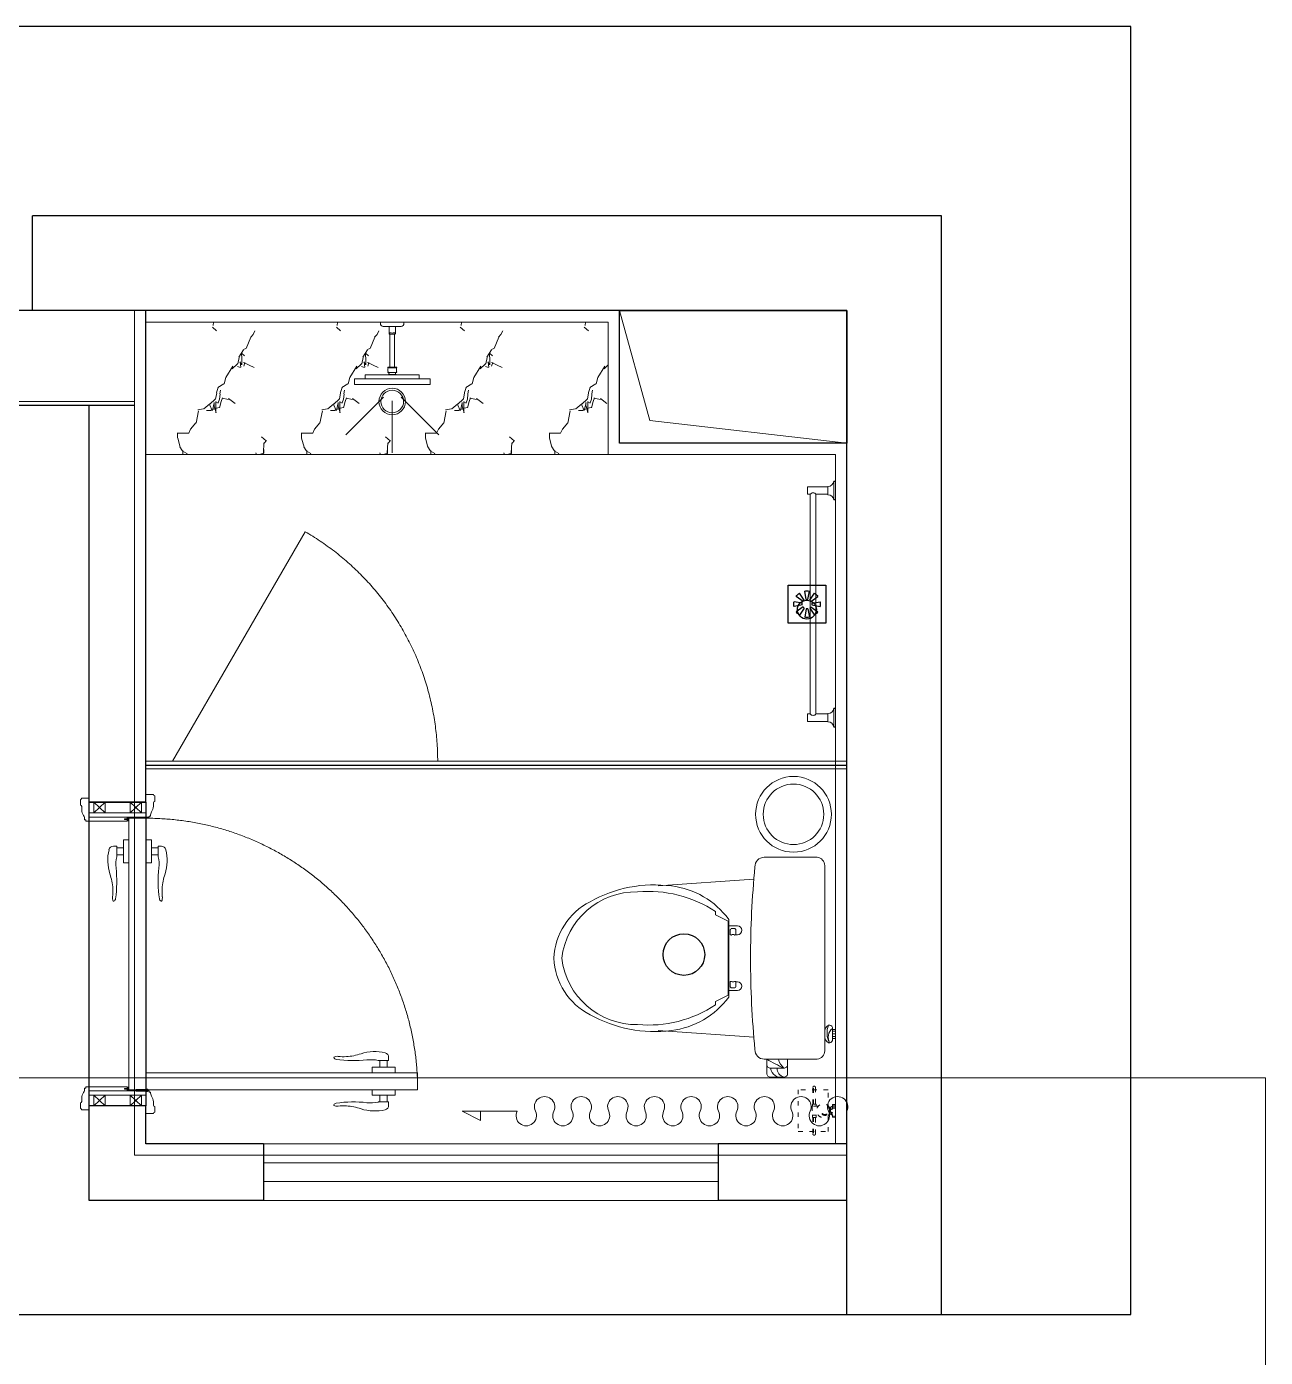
# Model space of a CAD drawing. Header units: millimetres. Extents: x 3162 to 221128, y -144913 to 11496.
# Drawn here: x 40378 to 43648, y -39671 to -36157 of the extents above; entities that cross this region are included whole.
import ezdxf
from ezdxf.xclip import XClip

# ---------------------------------------------------------------- set-up
doc = ezdxf.new("R2010")
doc.units = ezdxf.units.MM
doc.header["$LTSCALE"] = 10
doc.header["$XCLIPFRAME"] = 2
for name, pattern in [('ACAD_ISO03W100', [30, 12, -18]), ('DASH', [8.89, 6.35, -2.54]), ('DOTE', [61.468, 50.8, -5.08, 0.508, -5.08]), ('HIDDEN', [9.525, 6.35, -3.175])]:
    doc.linetypes.add(name, pattern=pattern)
doc.layers.get('Defpoints').update_dxf_attribs({"color": 250})
for name, color, linetype, lineweight in [('Drawing【图框、表格】', 150, 'Continuous', 0), ('FC-Doorsill【门槛线】', 8, 'Continuous', 0), ('FC-Material【地坪分割线】', 138, 'Continuous', 0), ('FF-Complete【墙体完成线】', 6, 'Continuous', 0), ('FF-Curtain【平面窗帘】', 32, 'Continuous', 0), ('FF-Door【门】', 51, 'Continuous', 0), ('FF-FIXT【洁具】', 31, 'Continuous', 0), ('FF-MT【门套】', 20, 'Continuous', 0), ('FF-Win【窗】', 132, 'Continuous', 0), ('FF-【活动成品家具】', 51, 'Continuous', 0), ('Fine【细线】', 250, 'Continuous', 0), ('Hidden【虚线】', 136, 'DASH', 0)]:
    doc.layers.add(name, color=color, linetype=linetype, lineweight=lineweight)
for name, color, linetype in [('SYMBOL【符号】', 136, 'Continuous'), ('WALL_NEW【新建墙体】', 4, 'Continuous'), ('WALL【墙体】', 7, 'Continuous'), ('图层5', 251, 'Continuous'), ('屋面', 4, 'Continuous')]:
    doc.layers.add(name, color=color, linetype=linetype)

# ---------------------------------------------------------------- blocks, each defined once
blk = doc.blocks.new('马桶平面15')
at = {"color": 251}
for p, q in [((-182.4, 735.2), (-182.4, 743.3)), ((-175.9, 735.1), (-175.9, 743.3)), ((-168.6, 743.3), (-168.6, 735.1)), ((-164.1, 735.1), (-187.7, 735.1))]:
    blk.add_line(p, q, dxfattribs=at)
for points in [[(-171.3, 714.9, 0.288575), (-152.8, 725.1, 0.464141), (-158.6, 735.1), (-164.1, 735.1), (-164.1, 743.3), (-187.7, 743.3), (-187.7, 743.3), (-187.7, 735.1), (-193.2, 735.1, 0.464141), (-199, 725.1, 0.288575), (-180.5, 714.9)], [(-61.5, 462.9), (-61.5, 484.4, -1), (-38, 484.4), (-38, 480.5)], [(109.7, 462.9), (109.7, 484.4, 1), (86.2, 484.4), (86.2, 480.5)], [(26.7, 460.2), (121.9, 460.2), (138.7, 426.6), (147.1, 426.6, -0.17108), (199.3, 221.2, -0.383832), (24.1, 20.6, -0.383832), (-151.1, 221.2, -0.17108), (-98.9, 426.6), (-90.5, 426.6), (-73.7, 460.2), (121.9, 460.2)]]:
    blk.add_lwpolyline(points, format="xyb", dxfattribs=at)
for points in [[(24.1, 519.2, -0.023855), (-216.9, 530.8, -0.42765), (-242.5, 555.3), (-242.5, 695.1, -0.382307), (-220.4, 714.9), (24.1, 714.9), (268.6, 714.9, -0.382307), (290.7, 695.1), (290.7, 555.3, -0.42765), (265.1, 530.8, -0.023855)], [(24.1, 0, -0.272339), (-125.1, 96, -0.163159), (-166.6, 310.4, -0.20934), (-78.5, 461.5), (24.1, 461.5), (126.7, 461.5, -0.20934), (214.8, 310.4, -0.163159), (173.3, 96, -0.272339)]]:
    blk.add_lwpolyline(points, format="xyb", close=True)
for points in [[(-242.5, 617.1), (-242.5, 562.2), (-279.9, 562.2, -0.414214), (-289.9, 572.2), (-289.9, 607.1, -0.414214), (-279.9, 617.1)], [(-242.5, 617.1), (-242.5, 562.2), (-256.2, 562.2, -0.414214), (-266.2, 572.2), (-266.2, 607.1, -0.414214), (-256.2, 617.1)], [(-54.5, 475.5), (-54.5, 470.3, 0.414214), (-49.5, 465.3), (-38.7, 465.3, 0.58538), (-38.5, 470.3), (-38.5, 475.5, 0.58538), (-38.7, 480.5), (-49.5, 480.5, 0.414214)], [(102.7, 475.5), (102.7, 470.3, -0.414214), (97.7, 465.3), (86.9, 465.3, -0.58538), (86.7, 470.3), (86.7, 475.5, -0.58538), (86.9, 480.5), (97.7, 480.5, -0.414214)]]:
    blk.add_lwpolyline(points, format="xyb", close=True, dxfattribs=at)
for points in [[(-184.4, 527.9), (-167.1, 275.7)], [(232.6, 527.9), (215.3, 275.7)]]:
    blk.add_lwpolyline(points)
for centre, radius, start, end in [((-185.1, 755.7), 31.4, 242.8818, 319.142), ((-173.5, 774.1), 53.1, 240.7977, 292.8926), ((-262.7, 600.1), 28.1, 165.5916, 262.7603), ((-267.7, 612.3), 22.8, 193.4235, 273.8412), ((-231.7, 638.1), 46.4, 221.9148, 256.4413), ((180.7, 814.1), 492.5, 204.8643, 210.765)]:
    blk.add_arc(centre, radius, start, end, dxfattribs=at)
blk = doc.blocks.new('花洒平面')
at = {"color": 8}
for p, q in [((0, 207.8), (0, 345.7)), ((-23.2, 198.2), (-122.7, 297.6)), ((23.2, 198.2), (122.7, 297.6)), ((100, 150), (-100, 150)), ((11, 121.4), (-11, 121.4)), ((10, 139.4), (-10, 139.4)), ((9.5, 133.4), (-9.5, 133.4)), ((7.6, 138.4), (-7.5, 138.4)), ((6, 119.4), (-6, 119.4)), ((-8.5, 12), (8.5, 12)), ((-6.5, 32), (6.5, 32))]:
    blk.add_line(p, q, dxfattribs=at)
blk.add_lwpolyline([(11, 131.4, 0.992115), (11, 133.4), (9.5, 133.4, 0.130917), (7.6, 138.4), (9.5, 138.4, 0.413995), (10, 139.4), (71.3, 139.4), (71.3, 150), (100, 150), (100, 165), (-100, 165), (-100, 150), (-71.3, 150), (-71.3, 139.4), (-10, 139.4, 0.413995), (-9.5, 138.4), (-7.5, 138.4, 0.130917), (-9.5, 133.4), (-11, 133.4, 0.992115), (-11, 131.4, 0.003958), (-11, 131.4, 0.080962), (-11, 121.4, 1), (-11, 119.4), (-6, 119.4), (-6, 32), (-6.5, 32, 0.414214), (-8.5, 30), (-8.5, 12), (-21, 12, 0.261972), (-31, 7), (-31, 0), (31, 0), (31, 7, 0.261972), (21, 12), (8.5, 12), (8.5, 30, 0.414214), (6.5, 32), (6, 32), (6, 119.4), (11, 119.4, 1), (11, 121.4, 0.080962), (11, 131.4)], format="xyb")
blk.add_lwpolyline([(8.5, 30, -0.375464), (2.6, 29, 0.238002), (-2.6, 29, -0.375464), (-8.5, 30)], format="xyb", dxfattribs=at)
for radius in [35, 30]:
    blk.add_circle((0, 210), radius, dxfattribs=at)
blk = doc.blocks.new('DOORBLK101')
blk.add_line((-0.5, 0), (0, 0.866))
at = {"color": 8, "linetype": 'HIDDEN', "ltscale": 10}
blk.add_arc((-0.5, 0), 1, 0, 60, dxfattribs=at)
blk = doc.blocks.new('海龙工具_2009110106373373')
at = {"linetype": 'ACAD_ISO03W100', "ltscale": 0.1}
for p, q in [((-16.7, 0), (16.7, 0)), ((-16.7, -5.8), (-16.7, 0)), ((16.7, -5.8), (16.7, 0)), ((-16.7, -5.8), (16.7, -5.8)), ((-9.5, -11.1), (9.5, -11.1)), ((-7.9, -13.8), (7.9, -13.8)), ((-6.9, -13.8), (-6.9, -11.1)), ((6.9, -13.8), (6.9, -11.1))]:
    blk.add_line(p, q, dxfattribs=at)
at = {"color": 8, "linetype": 'ACAD_ISO03W100', "ltscale": 0.1}
for p, q in [((-16.7, -4.4), (16.7, -4.4)), ((-6.6, -13.8), (-6.6, -11.1)), ((-6.1, -13.8), (-6.1, -11.1)), ((-2.5, -13.8), (-2.5, -11.1)), ((5.6, -13.8), (5.6, -11.1)), ((5.9, -13.8), (5.9, -11.1)), ((6.4, -13.8), (6.4, -11.1)), ((7, -33.3), (9.2, -33.3)), ((7.8, -20.3), (11.9, -22.7))]:
    blk.add_line(p, q, dxfattribs=at)
blk.add_lwpolyline([(-55.5, -96.8), (55.2, -96.8), (55.2, -17.4), (-55.5, -17.4)], close=True, dxfattribs=at)
for points in [[(-17.6, -56.1), (-64.4, -56.1)], [(-17.6, -56.7), (-64, -56.7)], [(17.6, -56.1), (64.4, -56.1)], [(17.6, -56.7), (64, -56.7)]]:
    blk.add_lwpolyline(points, dxfattribs=at)
at = {"linetype": 'ACAD_ISO03W100', "ltscale": 0.1}
for points in [[(-61.4, -51), (-17.6, -51)], [(-17.6, -57.8), (-61.4, -57.8)], [(-11.7, -49.5), (-17.6, -49.5), (-17.6, -58.8), (-11.7, -58.8)], [(-11.7, -43.8), (-11.7, -59.9), (11.7, -59.9), (11.7, -43.8)], [(11.7, -49.5), (17.6, -49.5), (17.6, -58.8), (11.7, -58.8)], [(61.4, -51), (17.6, -51)], [(17.6, -57.8), (61.4, -57.8)]]:
    blk.add_lwpolyline(points, dxfattribs=at)
for centre, radius, start, end in [((0, -30), 18.1, 116.1175, 63.8825), ((-20.9, -14.2), 11.8, 15.3828, 45.4987), ((20.9, -14.2), 11.8, 134.5013, 164.6172), ((-61.4, -54.4), 3.41, 90, 270), ((61.4, -54.4), 3.41, 270, 90)]:
    blk.add_arc(centre, radius, start, end, dxfattribs=at)
at = {"color": 8, "linetype": 'ACAD_ISO03W100', "ltscale": 0.1}
for centre, radius, start, end in [((-15.3, -11.8), 11.2, 3.7227, 32.4859), ((-22.2, -12.5), 18.8, 4.2436, 20.7431), ((14.7, -12.4), 11.2, 143.8042, 173.1553), ((16.9, -14.2), 11.8, 134.5013, 164.6172), ((21.6, -18.2), 16.8, 132.4216, 154.9263), ((0.7, -26.4), 9.31, 311.8793, 40.3803), ((0.9, -25.5), 11.4, 317.035, 14.508)]:
    blk.add_arc(centre, radius, start, end, dxfattribs=at)
blk = doc.blocks.new('海龙_05069869')
at = {"layer": 'FF-FIXT【洁具】'}
blk.add_circle((0, 0), 100, dxfattribs=at)
at = {"layer": 'FF-FIXT【洁具】', "color": 9}
blk.add_circle((0, 0), 80, dxfattribs=at)
blk = doc.blocks.new('海龙工具_毛巾架平面')
at = {"linetype": 'ByBlock', "lineweight": 0}
for p, q in [((-323.6, 0.4), (-323.6, 4.4)), ((-275.6, 0.4), (-275.6, 4.4)), ((276.4, 0.4), (276.4, 4.4)), ((324.4, 0.4), (324.4, 4.4))]:
    blk.add_line(p, q, dxfattribs=at)
for points in [[(-289.6, 66.9), (-289.6, 74.4), (-309.6, 74.4), (-309.6, 20.4)], [(310.4, 20.2), (310.4, 74.4), (290.4, 74.4), (290.4, 66.9)], [(290.4, 66.9), (-289.6, 66.9)], [(-289.6, 20.2), (-289.6, 51.9)], [(-289.6, 51.9), (290.4, 51.9)], [(290.4, 51.9), (290.4, 20.4)]]:
    blk.add_lwpolyline(points)
for points in [[(-324.6, 4.4, 0.406293), (-310.6, 20.4), (-288.6, 20.4, 0.411692), (-274.6, 4.4)], [(275.4, 4.4, 0.406293), (289.4, 20.4), (311.4, 20.4, 0.411692), (325.4, 4.4)]]:
    blk.add_lwpolyline(points, format="xyb", dxfattribs=at)
for points in [[(-274.6, 0.4), (-274.6, 4.4), (-324.6, 4.4), (-324.6, 0.4)], [(325.4, 0.4), (325.4, 4.4), (275.4, 4.4), (275.4, 0.4)]]:
    blk.add_lwpolyline(points, close=True, dxfattribs=at)
at = {"color": 250}
for centre, start, end in [((-284.3, 59.4), 125.0015, 234.9985), ((285.2, 59.4), 305.0015, 54.9985)]:
    blk.add_arc(centre, 9.16, start, end, dxfattribs=at)
blk = doc.blocks.new('卫_毛巾架')
blk.add_blockref('海龙工具_毛巾架平面', (0, -0.4))
blk = doc.blocks.new('dsfdsdgds')
at = {"layer": '图层5'}
for p, q in [((372355.7, 3777.1), (372351.8, 3799.2)), ((372360, 3777.1), (372363.9, 3799.2)), ((372345.5, 3766.9), (372323.4, 3770.8)), ((372345.5, 3762.5), (372323.4, 3758.6)), ((372347.6, 3771.9), (372329.2, 3784.8)), ((372350.7, 3775), (372337.8, 3793.4)), ((372365.1, 3775), (372377.9, 3793.4)), ((372368.2, 3771.9), (372386.5, 3784.8)), ((372370.2, 3766.9), (372392.3, 3770.8)), ((372370.2, 3762.5), (372392.3, 3758.6)), ((372347.6, 3757.5), (372329.2, 3744.6)), ((372350.7, 3754.4), (372337.8, 3736)), ((372355.7, 3752.3), (372351.8, 3730.2)), ((372360, 3752.3), (372363.9, 3730.2)), ((372365.1, 3754.4), (372377.9, 3736)), ((372368.2, 3757.5), (372386.5, 3744.6))]:
    blk.add_line(p, q, dxfattribs=at)
for radius, start, end in [(35, 80, 100), (35, 170, 190), (35, 125, 145), (12.6, 170, 190), (12.6, 125, 145), (12.6, 80, 100), (12.6, 35, 55), (12.6, 350, 10), (35, 35, 55), (35, 350, 10), (35, 215, 235), (12.6, 215, 235), (35, 260, 280), (12.6, 260, 280), (12.6, 305, 325), (35, 305, 325)]:
    blk.add_arc((372357.9, 3764.7), radius, start, end, dxfattribs=at)
at = {"layer": '屋面'}
blk.add_lwpolyline([(372307.9, 3714.7), (372407.9, 3714.7), (372407.9, 3814.7), (372307.9, 3814.7)], close=True, dxfattribs=at)
blk = doc.blocks.new('hlw_3_1200_150')
for p, q in [((-0.5, 0.0625), (0.5, 0.0625)), ((-0.5, -0.0625), (0.5, -0.0625))]:
    blk.add_line(p, q)
at = {"linetype": 'HIDDEN', "ltscale": 15}
for p, q in [((-0.5, 0.0208), (0.5, 0.0208)), ((-0.5, -0.0208), (0.5, -0.0208))]:
    blk.add_line(p, q, dxfattribs=at)
blk = doc.blocks.new('门套线03')
at = {"ltscale": 100}
blk.add_lwpolyline([(60, 0), (60, 19.7, -0.339185), (56.6, 23.1), (42, 23.1, -0.360475), (38.5, 19.7), (29.2, 19.7, 0.137802), (14.5, 14.7, -0.16589), (3.4, 11.9), (3.4, 8.7), (0, 8.7), (0, 0)], format="xyb", close=True, dxfattribs=at)
blk = doc.blocks.new('HL_Door_Hinge')
at = {"color": 0, "linetype": 'DOTE', "ltscale": 0.04}
for p, q in [((-4, 3), (4, 3)), ((0, -1), (0, 7))]:
    blk.add_line(p, q, dxfattribs=at)
at = {"color": 0, "linetype": 'DASH', "ltscale": 5}
for p, q in [((-2, -26), (-2, 0.8)), ((-0.5, -26), (-0.5, 0)), ((0.5, -26), (0.5, 0)), ((2, -26), (2, 0.8)), ((-0.5, -26), (-2, -26)), ((0.5, -26), (2, -26))]:
    blk.add_line(p, q, dxfattribs=at)
for radius in [3, 2]:
    blk.add_circle((0, 3), radius, dxfattribs=at)
blk = doc.blocks.new('HL_Door_Seal')
at = {"color": 0}
for p, q in [((5, 0), (-5, 0)), ((-1, 6), (-0.5, 6.5)), ((-1, 6), (-0.5, 6)), ((-1, 5.5), (-0.5, 6)), ((-1, 5.5), (-0.5, 5.5)), ((-1, 5), (-0.5, 5.5)), ((-1, 4.5), (-0.5, 5)), ((-1, 5), (-0.5, 5)), ((-1, 4.5), (-0.5, 4.5)), ((-1, 4), (-0.5, 4.5)), ((-1, 4), (-0.5, 4)), ((-1, 3.5), (-0.5, 4)), ((-1, 3.5), (-0.5, 3.5)), ((-1, 3), (-0.5, 3.5)), ((-1, 3), (-0.5, 3)), ((-1, 2.5), (-0.5, 3)), ((-1, 2.5), (-0.5, 2.5)), ((-1, 2), (-0.5, 2.5)), ((-1, 2), (-0.5, 2)), ((-1, 1.5), (-0.5, 2)), ((-1, 1.5), (-0.5, 1.5)), ((-1, 1), (-0.5, 1.5)), ((-1, 1), (-0.5, 1)), ((-1, 0.5), (-0.5, 1)), ((-1, 0.5), (-0.5, 0.5)), ((-1, 0), (-0.5, 0.5)), ((-0.5, 6.5), (0.5, 6.5)), ((1, 6), (0.5, 6.5)), ((1, 6), (0.5, 6)), ((1, 5.5), (0.5, 6)), ((1, 5.5), (0.5, 5.5)), ((1, 5), (0.5, 5.5)), ((1, 5), (0.5, 5)), ((1, 4.5), (0.5, 5)), ((1, 4.5), (0.5, 4.5)), ((1, 4), (0.5, 4.5)), ((1, 4), (0.5, 4)), ((1, 3.5), (0.5, 4)), ((1, 3.5), (0.5, 3.5)), ((1, 3), (0.5, 3.5)), ((1, 3), (0.5, 3)), ((1, 2.5), (0.5, 3)), ((1, 2.5), (0.5, 2.5)), ((1, 2), (0.5, 2.5)), ((1, 2), (0.5, 2)), ((1, 1.5), (0.5, 2)), ((1, 1.5), (0.5, 1.5)), ((1, 1), (0.5, 1.5)), ((1, 1), (0.5, 1)), ((1, 0.5), (0.5, 1)), ((1, 0.5), (0.5, 0.5)), ((1, 0), (0.5, 0.5))]:
    blk.add_line(p, q, dxfattribs=at)
blk.add_lwpolyline([(-3.9, -1, 0.774597), (3.9, -1)], format="xyb", close=True, dxfattribs=at)
blk.add_arc((0, 0), 5, 180, 0.0005, dxfattribs=at)
blk = doc.blocks.new('门把手02')
at = {"color": 250}
for p, q in [((-13.5, 32.2), (-13.5, 40.9)), ((-30.4, 14.6), (-15.2, 14.6)), ((-30.4, 0), (-30.4, 14.6)), ((30.4, 0), (-30.4, 0)), ((-15.2, 14.6), (19.6, 14.6)), ((-15.2, 14.6), (19.6, 14.6)), ((12.9, 32.2), (-13.5, 32.2)), ((-9.4, 14.6), (-9.4, 32.2)), ((9.4, 14.6), (9.4, 32.2)), ((19.6, 14.6), (30.4, 14.6)), ((30.4, 14.6), (30.4, 0))]:
    blk.add_line(p, q, dxfattribs=at)
at = {"color": 250, "extrusion": (0, 0, -1)}
for centre, major_axis, start_param, end_param in [((-1.3, 40.9), (-8.59, 8.59), 5.497787, 6.813202), ((23.4, -64.1), (-0.1, 120), -0.233047, 0.306451), ((33.8, -51.4), (0, 86), -0.231441, 0.114669), ((79.3, 368.4), (-0.1, 336.3), 3.005111, 3.247916), ((107.8, 189.2), (1.8, 147), 3.194781, 3.464277), ((105.2, 172), (-91.7, 91.7), 3.813778, 3.981187), ((122.5, 24), (-13.7, 13.7), 0.647464, 1.248663), ((124, 43.6), (5.92, 5.92), 1.238085, 2.228964), ((130.6, 40.4), (-0.729, 0.729), 1.325662, 2.819982), ((12.9, 37.2), (3.58, 3.58), 2.124304, 2.356194)]:
    blk.add_ellipse(centre, major_axis=major_axis, ratio=1, start_param=start_param, end_param=end_param, dxfattribs=at)
blk = doc.blocks.new('hld_1_722.134_150_门把手02_门套线03_45_0_0_3_40_0_1_1')
at = {"layer": 'FC-Doorsill【门槛线】'}
for p, q in [((-0.5, 0.0935), (0.5, 0.0935)), ((-0.5, -0.0935), (0.5, -0.0935))]:
    blk.add_line(p, q, dxfattribs=at)
at = {"layer": 'FF-Door【门】'}
blk.add_lwpolyline([(-0.447, 0.0935), (-0.3909, 0.0935), (-0.3909, 0.9875), (-0.447, 0.9875)], close=True, dxfattribs=at)
at = {"layer": 'FF-Door【门】', "color": 250, "linetype": 'ACAD_ISO03W100', "ltscale": 0.104167}
blk.add_lwpolyline([(-0.447, 0.0935), (0.447, 0.0935), (0.447, 0.0374), (-0.447, 0.0374)], close=True, dxfattribs=at)
at = {"layer": 'FF-Door【门】', "color": 8, "linetype": 'HIDDEN', "ltscale": 60}
blk.add_arc((-0.447, 0.0935), 0.894, 0, 90, dxfattribs=at)
at = {"layer": 'FF-MT【门套】', "color": 250}
for p, q in [((-0.4651, 0.0785), (-0.5, 0.0411)), ((-0.4651, 0.0411), (-0.5, 0.0785)), ((0.4651, 0.0785), (0.5, 0.0411)), ((0.4651, 0.0411), (0.5, 0.0785)), ((-0.5, -0.0411), (-0.4651, -0.0785)), ((-0.5, -0.0785), (-0.4651, -0.0411)), ((0.5, -0.0411), (0.4651, -0.0785)), ((0.5, -0.0785), (0.4651, -0.0411))]:
    blk.add_line(p, q, dxfattribs=at)
for points in [[(-0.5, 0.0935), (-0.4651, 0.0935), (-0.4651, 0.0785), (-0.5, 0.0785)], [(-0.4651, 0.0935), (-0.4501, 0.0935), (-0.4501, -0.0935), (-0.4651, -0.0935)], [(0.4651, 0.0935), (0.4501, 0.0935), (0.4501, -0.0935), (0.4651, -0.0935)], [(0.5, 0.0935), (0.4651, 0.0935), (0.4651, 0.0785), (0.5, 0.0785)], [(-0.4651, 0.0785), (-0.4651, 0.0411), (-0.5, 0.0411), (-0.5, 0.0785)], [(0.4651, 0.0785), (0.4651, 0.0411), (0.5, 0.0411), (0.5, 0.0785)], [(-0.5, -0.0411), (-0.5, -0.0785), (-0.4651, -0.0785), (-0.4651, -0.0411)], [(0.5, -0.0411), (0.5, -0.0785), (0.4651, -0.0785), (0.4651, -0.0411)], [(-0.5, -0.0935), (-0.4651, -0.0935), (-0.4651, -0.0785), (-0.5, -0.0785)], [(0.5, -0.0935), (0.4651, -0.0935), (0.4651, -0.0785), (0.5, -0.0785)]]:
    blk.add_lwpolyline(points, close=True, dxfattribs=at)
at = {"layer": 'FF-MT【门套】'}
for points in [[(-0.5, 0.0935), (-0.4501, 0.0935), (-0.4501, 0.0312), (-0.4377, 0.0312), (-0.4377, -0.0935), (-0.5, -0.0935)], [(0.5, 0.0935), (0.4501, 0.0935), (0.4501, 0.0312), (0.4377, 0.0312), (0.4377, -0.0935), (0.5, -0.0935)]]:
    blk.add_lwpolyline(points, close=True, dxfattribs=at)
at = {"layer": 'FF-Door【门】', "color": 250, "yscale": 0.001246673720702, "zscale": 0.001246673720702}
for name, p, xscale, rotation in [('门把手02', (-0.447, 0.8753), -0.001246673720702, 90.00000000000593), ('门把手02', (-0.3909, 0.8753), 0.001246673720702, 270.0000000000178), ('HL_Door_Seal', (-0.4439, 0.0312), 0.001246673720702, 180.0000000000119), ('HL_Door_Seal', (0.4439, 0.0312), -0.001246673720702, 180)]:
    blk.add_blockref(name, p, dxfattribs=dict(at, xscale=xscale, rotation=rotation))
at = {"layer": 'FF-Door【门】', "color": 250, "zscale": 0.001246673720702}
for name, p, xscale, yscale in [('门把手02', (0.3379, 0.0935), -0.001246673720702, 0.001246673720702), ('HL_Door_Hinge', (-0.4486, 0.0935), 0.001246673720702, 0.001246673720702), ('门把手02', (0.3379, 0.0374), -0.001246673720702, -0.001246673720702)]:
    blk.add_blockref(name, p, dxfattribs=dict(at, xscale=xscale, yscale=yscale))
at = {"layer": 'FF-MT【门套】', "zscale": 0.001246673720702}
for p, xscale, yscale in [((-0.4501, 0.0935), -0.001246673720702, 0.001246673720702), ((0.4501, 0.0935), 0.001246673720702, 0.001246673720702), ((-0.4377, -0.0935), -0.001246673720702, -0.001246673720702), ((0.4377, -0.0935), 0.001246673720702, -0.001246673720702)]:
    blk.add_blockref('门套线03', p, dxfattribs=dict(at, xscale=xscale, yscale=yscale))
blk = doc.blocks.new('海龙_08065890')
at = {"layer": 'FF-FIXT【洁具】'}
h = blk.add_hatch(dxfattribs=at)
h.set_pattern_fill('AA大理石深SC800', color=8, scale=700, style=0, pattern_type=2)
h.set_pattern_definition([(177.769103, (2572952.35, -1703151.014), (-700.00002183, -2.69e-05), [40.03034, -8366.3405]), (28.1136392, (2572932.35, -1703113.616), (700.0000028, 327.23196765), [26.45461, -5529.00824]), (76.6298055, (2572932.35, -1703060.636), (-1.05e-05, 327.2319275), [14.41496, -3012.71901]), (106.992819, (2572935.68, -1703037.26), (6.7e-06, 327.2319222), [11.40566, -2383.78875]), (21.8355897, (2572932.35, -1703013.89), (699.99999517, 327.2319006), [25.13679, -5253.58526]), (17.3096175, (2572935.68, -1703007.66), (700.0000145, 327.231969), [10.47438, -2189.14444]), (162.690382, (2572912.35, -1703149.46), (-700.0000325, 327.231908), [20.94876, -2178.67006]), (125.490837, (2572892.35, -1703143.22), (-4.3e-05, 327.231901), [17.22434, -1188.48149]), (162.690382, (2572882.35, -1703129.2), (-700.0000325, 327.231908), [10.47438, -2189.14444]), (136.925518, (2572872.35, -1703126.08), (-2e-05, 327.23191), [22.8165, -935.47517]), (3.3442344, (2572829.018, -1703112.058), (700.000013, 4.667e-05), [26.71214, -5582.84048]), (10.5914065, (2572812.35, -1703115.174), (1400.000031, 327.2319727), [16.95554, -3543.70772]), (0, (2572802.35, -1703115.17), (700, 327.23194), [10, -689.99994]), (103.370194, (2572932.35, -1703113.616), (-5.48e-05, 327.2319113), [14.41489, -3012.71901]), (90, (2572929, -1703099.6), (700, -4e-14), [10.90773, -316.32419]), (90, (2572929, -1703088.7), (700, -4e-14), [10.90773, -316.32419]), (78.995121, (2572929.02, -1703077.776), (-2.72e-05, 327.2319559), [17.46185, -3649.52189]), (90, (2572932.35, -1703026.35), (700, -4e-14), [12.46598, -314.76592]), (6.6658365, (2572922.35, -1703009.21), (699.9999705, 1.27e-05), [13.42411, -2805.63262]), (160.679045, (2572922.35, -1703009.21), (-699.9999937, 327.231933), [14.12908, -2952.97835]), (47.485996, (2572639.02, -1703214.9), (700.0000005, 654.4639248), [14.79793, -3092.76646]), (6.1571803, (2572649.018, -1703203.995), (2800.00001973, 327.23192843), [43.58473, -9109.2134]), (31.9352432, (2572692.35, -1703199.32), (699.9999716, 327.2319319), [11.78345, -2462.74511]), (19.3209546, (2572702.35, -1703193.09), (699.999996, 327.2319281), [14.12908, -2952.97835]), (8.8568723, (2572715.68, -1703188.41), (699.9999635, 5.46e-05), [20.24134, -2105.10111]), (30.29957, (2572735.684, -1703185.295), (700.0000166, 327.2319738), [15.44284, -3227.55244]), (61.8626245, (2572749.02, -1703177.5), (-3.7e-05, 327.231936), [14.13664, -1470.21231]), (52.9473395, (2572755.684, -1703165.038), (700.00000455, 981.6958246), [33.192334, -6937.19747]), (51.263996, (2572775.684, -1703138.55), (699.999997, 981.6958529), [15.98128, -3340.08304]), (25.054876, (2572785.68, -1703126.08), (700, -3e-06), [36.79571, -735.91427]), (47.485996, (2572819.02, -1703110.5), (700.0000005, 654.4639248), [14.79793, -3092.76646]), (31.9352432, (2572829.02, -1703099.59), (699.9999716, 327.2319319), [11.78345, -2462.74511]), (56.6470201, (2572839.018, -1703093.36), (700.0000012, 981.6958188), [24.25143, -5068.55181]), (90, (2572852.35, -1703073.1), (700, -4e-14), [15.582476, -311.64945]), (47.485996, (2572852.35, -1703057.52), (700.0000005, 654.4639248), [29.59586, -3077.96853]), (47.485996, (2572872.35, -1703035.704), (700.0000005, 654.4639248), [14.79793, -3092.76646]), (19.3209546, (2572882.35, -1703024.796), (699.999996, 327.2319281), [14.12908, -2952.97835]), (56.2378233, (2572895.684, -1703020.12), (699.99996254, 981.69585345), [29.98968, -6267.84088]), (25.054876, (2572715.68, -1703194.64), (700, -3e-06), [14.71827, -757.99171]), (80.6556929, (2572712.35, -1703214.9), (2.62e-05, 327.2319152), [20.52967, -4290.69354]), (160.679045, (2572725.684, -1703219.58), (-699.9999937, 327.231933), [14.12908, -2952.97835]), (148.064756, (2572735.68, -1703225.81), (-699.999967, 327.2319416), [11.78345, -2462.74511]), (115.424913, (2572742.35, -1703239.834), (-700.000029, 1636.1597197), [15.52817, -3245.38277]), (103.370194, (2572745.684, -1703253.86), (-5.48e-05, 327.2319113), [14.41489, -3012.71901]), (144.961427, (2572752.35, -1703258.53), (-700.0000265, 654.4638884), [8.14233, -1701.74844]), (173.334163, (2572765.684, -1703260.09), (-699.9999705, 1.88e-05), [13.42411, -2805.63262]), (158.418473, (2572809.018, -1703277.232), (-4199.99999472, 1636.15974199), [46.60026, -9739.4493]), (78.995121, (2572722.35, -1703275.674), (-2.72e-05, 327.2319559), [17.46185, -3649.52189]), (4.4550498, (2572725.684, -1703258.533), (700.0000104, 4.37e-05), [20.0606, -4192.66778]), (154.945124, (2572745.68, -1703256.97), (-700, -9e-07), [7.35917, -765.35081]), (132.514004, (2572739.02, -1703253.86), (-699.9999993, 654.463926), [14.79793, -3092.76646]), (90, (2572729, -1703242.95), (700, -4e-14), [9.34949, -317.88246]), (142.076999, (2572729.02, -1703233.6), (-700.0000235, 654.463844), [12.67686, -2649.46857]), (125.490837, (2572719.02, -1703225.81), (-4.3e-05, 327.231901), [11.48294, -1194.22296]), (99.344307, (2572712.35, -1703216.46), (-2.57e-05, 327.2319152), [20.5296, -4290.69354]), (90, (2572709, -1703214.9), (700, -4e-14), [18.69897, -308.53291]), (136.925518, (2572709.02, -1703214.9), (-2e-05, 327.23191), [18.2532, -940.03847]), (70.3775316, (2572692.35, -1703211.79), (1.97e-05, 327.231914), [9.92593, -2074.51804]), (175.54495, (2572692.35, -1703211.786), (-700.0000158, -2.36e-05), [40.1212, -4172.60718]), (148.064756, (2573289.02, -1703288.14), (-699.999967, 327.2319416), [23.56697, -2450.96166]), (35.0385725, (2573249.02, -1703283.47), (700.000032, 654.463882), [8.14233, -1701.74844]), (6.6658365, (2573265.684, -1703283.465), (699.9999705, 1.27e-05), [13.42411, -2805.63262]), (162.690382, (2573255.68, -1703291.26), (-700.0000325, 327.231908), [10.47438, -2189.14444]), (64.5750864, (2573242.35, -1703319.305), (699.9999829, 1636.1597424), [31.05627, -3229.8546]), (0, (2573249.02, -1703283.47), (700, 327.23194), [16.666664, -683.33328]), (118.137375, (2573292.35, -1703294.37), (-2.2e-05, 327.231903), [7.06832, -1477.28063]), (157.435521, (2573322.35, -1703306.84), (-699.9999875, 327.23189523), [32.48693, -6789.76837]), (136.925518, (2573329.02, -1703313.07), (-2e-05, 327.23191), [9.1266, -949.16507]), (154.945124, (2573339.02, -1703317.75), (-700, -9e-07), [11.03872, -761.67126]), (49.4476465, (2573272.35, -1703289.7), (700.0000126, 981.6957893), [10.25416, -2143.11958]), (51.263996, (2573049.02, -1703021.68), (699.999997, 981.6958529), [15.98128, -3340.08304]), (136.925518, (2573049.02, -1703021.68), (-2e-05, 327.23191), [9.1266, -949.16507]), (176.655765, (2573042.35, -1703015.447), (-700.00001707, -1.59e-05), [26.71214, -5582.84048]), (106.992819, (2573015.68, -1703013.89), (6.7e-06, 327.2319222), [11.40566, -2383.78875]), (19.3209546, (2572999.02, -1703007.655), (699.999996, 327.2319281), [14.12908, -2952.97835]), (159.49524, (2573015.684, -1703013.89), (-700.0000066, 327.2319549), [17.79407, -3718.95475]), (180, (2573025.7, -1703013.9), (-700, 327.23194), [10, -689.99994]), (22.2465213, (2572989.018, -1703002.98), (700.0000198, 327.23192524), [28.8113, -6021.55701]), (6.6658365, (2572975.684, -1703004.54), (699.9999705, 1.27e-05), [13.42411, -2805.63262]), (52.1215557, (2573145.684, -1703266.324), (700.0000225, 981.6958277), [21.71596, -4538.63158]), (78.995121, (2573159.02, -1703249.184), (-2.72e-05, 327.2319559), [17.46185, -3649.52189]), (162.690382, (2573162.35, -1703232.04), (-700.0000325, 327.231908), [10.47438, -2189.14444]), (164.332014, (2573152.35, -1703228.926), (-1399.9999669, 327.2319563), [17.30988, -3617.75911]), (104.970339, (2573135.684, -1703224.25), (-3.98e-05, 327.2319457), [12.90394, -2696.92402]), (109.622468, (2573132.35, -1703211.79), (-1.74e-05, 327.231914), [9.92593, -2074.51804]), (90, (2573129, -1703202.44), (700, -4e-14), [12.46598, -314.76592]), (25.054876, (2573129.02, -1703205.55), (700, -3e-06), [14.71827, -757.99171]), (166.844039, (2573149.02, -1703210.23), (-699.999993, 327.2319035), [20.53905, -1417.1955]), (0, (2573139.02, -1703210.23), (700, 327.23194), [10, -689.99994]), (15.667986, (2573122.35, -1703214.9), (1399.9999669, 327.2319563), [17.30988, -3617.75911]), (180, (2573139.02, -1703214.9), (-700, 327.23194), [16.666664, -683.33328]), (180, (2573152.35, -1703214.9), (-700, 327.23194), [13.333334, -686.66661]), (61.8626245, (2573149.02, -1703221.14), (-3.7e-05, 327.231936), [7.06832, -1477.28063]), (162.690382, (2573159.02, -1703224.25), (-700.0000325, 327.231908), [10.47438, -2189.14444]), (173.334163, (2573172.35, -1703225.81), (-699.9999705, 1.88e-05), [13.42411, -2805.63262]), (171.143127, (2573182.35, -1703227.37), (-699.9999743, -6e-06), [10.12067, -2115.22178]), (13.15596, (2572992.35, -1703138.55), (699.999983, 327.2319595), [13.6927, -1424.04185]), (146.796701, (2572992.35, -1703138.55), (-1400.0000003, 981.6958516), [19.91878, -4163.01753]), (118.137375, (2572975.68, -1703127.64), (-2.2e-05, 327.231903), [14.13664, -1470.21231]), (90, (2572969, -1703127.64), (700, -4e-14), [12.46598, -314.76592]), (113.162745, (2572969.02, -1703127.64), (-3.44e-05, 327.2319177), [8.47434, -1771.13755]), (75.873987, (2572959.018, -1703146.34), (699.99999423, 2945.08749146), [27.31624, -5709.08807]), (90, (2572959, -1703146.34), (700, -4e-14), [18.69897, -308.53291]), (106.992819, (2572959.02, -1703127.64), (6.7e-06, 327.2319222), [11.40566, -2383.78875]), (90, (2572955.7, -1703154.1), (700, -4e-14), [37.397934, -289.83395]), (95.3136086, (2572955.684, -1703154.13), (-1.335e-05, 327.2319124), [35.99435, -7522.8223]), (83.5762835, (2572949.018, -1703147.898), (3.255e-05, 327.23196893), [29.79375, -6226.89452]), (90, (2572949, -1703147.9), (700, -4e-14), [9.34949, -317.88246]), (76.6298055, (2572949.02, -1703138.55), (-1.05e-05, 327.2319275), [14.41496, -3012.71901]), (103.370194, (2572952.35, -1703124.524), (-5.48e-05, 327.2319113), [14.41489, -3012.71901]), (90, (2572949, -1703137), (700, -4e-14), [26.490205, -300.7417]), (133.553349, (2573252.35, -1703272.56), (-700.0000129, 654.4639115), [19.35087, -4044.33463]), (169.408593, (2573269.02, -1703275.674), (-1400.000041, 327.2319161), [16.95554, -3543.70772]), (6.6658365, (2573242.35, -1703280.35), (699.9999705, 1.27e-05), [13.42411, -2805.63262]), (66.837255, (2573242.35, -1703280.35), (-2.94e-05, 327.231945), [8.47434, -1771.13755]), (148.064756, (2573245.68, -1703260.09), (-699.999967, 327.2319416), [35.35042, -2439.17821]), (164.332014, (2573215.684, -1703241.39), (-1399.9999669, 327.2319563), [17.30988, -3617.75911]), (122.690182, (2573199.02, -1703236.72), (-699.9999866, 981.6958593), [18.51521, -3869.68155]), (160.679045, (2573189.02, -1703221.135), (-699.9999937, 327.231933), [14.12908, -2952.97835]), (169.408593, (2573175.684, -1703216.46), (-1400.000041, 327.2319161), [16.95554, -3543.70772]), (133.553349, (2573159.02, -1703213.344), (-700.0000129, 654.4639115), [19.35087, -4044.33463]), (130.552353, (2573145.68, -1703199.32), (-700.000004, 981.6957954), [20.50832, -2132.86542]), (102.074477, (2573132.35, -1703183.74), (-2.5e-05, 327.2319044), [15.93501, -3330.41737]), (169.408593, (2573129.02, -1703168.155), (-1400.000041, 327.2319161), [33.91108, -3526.75218]), (139.920946, (2573095.684, -1703161.92), (-700.0000024, 654.46388085), [21.78204, -4552.44356]), (154.945124, (2573079.02, -1703147.9), (-700, -9e-07), [11.03872, -761.67126]), (90, (2573069, -1703143.2), (700, -4e-14), [29.606696, -297.62523]), (0, (2573055.7, -1703113.6), (700, 327.23194), [13.333334, -686.66661]), (14.9560981, (2573032.35, -1703119.85), (1399.9999853, 327.2319453), [24.15147, -5047.66192]), (31.9352432, (2573022.35, -1703126.08), (699.9999716, 327.2319319), [11.78345, -2462.74511]), (61.8626245, (2573015.68, -1703138.55), (-3.7e-05, 327.231936), [14.13664, -1470.21231]), (17.3096175, (2573005.68, -1703141.66), (700.0000145, 327.231969), [10.47438, -2189.14444]), (118.137375, (2573005.68, -1703141.66), (-2.2e-05, 327.231903), [7.06832, -1477.28063]), (4.4550498, (2572962.35, -1703138.55), (700.0000104, 4.37e-05), [40.1212, -4172.60718]), (51.263996, (2572952.35, -1703151.014), (699.999997, 981.6958529), [15.98128, -3340.08304]), (0, (2573005.7, -1703127.64), (700, 327.23194), [16.666664, -683.33328]), (166.844039, (2573005.68, -1703127.64), (-699.999993, 327.2319035), [13.6927, -1424.04185]), (171.143127, (2572992.35, -1703124.52), (-699.9999743, -6e-06), [20.24134, -2105.10111]), (142.076999, (2572972.35, -1703121.41), (-700.0000235, 654.463844), [12.67686, -2649.46857]), (118.137375, (2572962.35, -1703113.62), (-2.2e-05, 327.231903), [14.13664, -1470.21231]), (90, (2572935.7, -1703046.6), (700, -4e-14), [9.34949, -317.88246]), (171.143127, (2572965.68, -1703006.1), (-699.9999743, -6e-06), [10.12067, -2115.22178]), (154.945124, (2572975.68, -1703010.77), (-700, -9e-07), [11.03872, -761.67126]), (125.490837, (2572975.68, -1703010.77), (-4.3e-05, 327.231901), [11.48294, -1194.22296]), (0, (2572955.7, -1703001.42), (700, 327.23194), [13.333334, -686.66661]), (17.3096175, (2572945.68, -1703004.54), (700.0000145, 327.231969), [10.47438, -2189.14444])])
h.paths.add_polyline_path([(3345, -25), (2995, -25), (2995, -1245), (3345, -1245)])
h.paths.add_polyline_path([(3286, -677.6, -0.375464), (3285, -683.5), (3303, -683.5), (3303, -666.5), (3285, -666.5, 0.829506), (3287.2, -670.8, 0.329581)], flags=16)
h.paths.add_polyline_path([(3075, -675, 1), (3135, -675, 1)], flags=0)
h.paths.add_polyline_path([(3140, -675, -1), (3070, -675, -1)], flags=16)
at = {"layer": 'Defpoints'}
blk.add_line((2175, -25), (2175, -1875), dxfattribs=at)
at = {"layer": 'FF-Complete【墙体完成线】'}
for p, q in [((3135, 5), (3135, 1875)), ((1175, -1875), (1175, -1535))]:
    blk.add_line(p, q, dxfattribs=at)
blk.add_lwpolyline([(1145, -1875), (1145, 5), (3375, 5), (3375, -1275), (3025, -1275), (3025, -1875), (1145, -1875)], dxfattribs=at)
blk.add_lwpolyline([(3345, -25), (3345, -1245), (2995, -1245), (2995, -1845), (1175, -1845), (1175, -25)], close=True, dxfattribs=at)
at = {"layer": 'FF-Curtain【平面窗帘】'}
blk.add_lwpolyline([(1261, -1875, 1.6), (1261, -1826.6, -1.6), (1261, -1778.3, 1.6), (1261, -1729.9, -1.6), (1261, -1681.6, 1.6), (1261, -1633.2, -1.6), (1261, -1584.9, 1.6), (1261, -1536.5, -1.6), (1261, -1488.2, 1.6), (1261, -1439.8, -1.6), (1261, -1391.5, 1.6), (1261, -1343.1, -1.6), (1261, -1294.8, 1.6), (1261, -1246.4, -1.6), (1261, -1198.1, 1.6), (1261, -1149.7, -1.6), (1261, -1101.4, 1.6), (1261, -1053, -1.6), (1261, -1004.7), (1261, -956.3), (1261, -908), (1261, -859.6), (1236.8, -908), (1261, -908)], format="xyb", dxfattribs=at)
at = {"layer": 'FF-FIXT【洁具】'}
for p, q in [((2165, -25), (2165, -1875)), ((2185, -25), (2185, -1875))]:
    blk.add_line(p, q, dxfattribs=at)
at = {"layer": 'FF-FIXT【洁具】', "color": 9}
blk.add_line((2175, -25), (2175, -1875), dxfattribs=at)
at = {"layer": 'FF-FIXT【洁具】'}
blk.add_lwpolyline([(2995, -1245), (3345, -1245), (3345, -25), (2995, -25)], close=True, dxfattribs=at)
at = {"layer": 'Fine【细线】', "color": 250}
blk.add_lwpolyline([(3025, -1875), (3085, -1355), (3375, -1275)], dxfattribs=at)
at = {"layer": 'SYMBOL【符号】'}
for centre, radius in [((1674.6, -1445), 55), ((2585.5, -1769.6), 25)]:
    blk.add_circle(centre, radius, dxfattribs=at)
at = {"layer": 'WALL_NEW【新建墙体】'}
for p, q in [((3375, -25), (3375, 1875)), ((1025, -335), (1025, 125)), ((1025, 125), (1275, 125)), ((1275, -25), (1275, 125)), ((2077.1, 125), (3125, 125)), ((2077.1, -25), (2077.1, 125)), ((1175, -335), (1175, -25)), ((1175, -25), (1275, -25)), ((2077.1, -25), (3375, -25)), ((1175, -335), (1025, -335)), ((1025, -1875), (1025, -1535)), ((1175, -1535), (1025, -1535)), ((1175, -1875), (1175, -1535)), ((1025, -1875), (1175, -1875))]:
    blk.add_line(p, q, dxfattribs=at)
blk.add_lwpolyline([(3375, 325), (3125, 325), (3125, 5)], dxfattribs=at)
blk.add_lwpolyline([(1275, 125), (2077.1, 125), (2077.1, -25), (1275, -25)], close=True, dxfattribs=at)
at = {"layer": 'WALL【墙体】'}
for p, q in [((3375, -1875), (3375, 275)), ((3375, 275), (3625, 275)), ((3625, -2125), (3625, 275)), ((-3375, -1875), (3375, -1875)), ((-3625, -2125), (3625, -2125))]:
    blk.add_line(p, q, dxfattribs=at)
blk.add_lwpolyline([(3025, -1275), (3375, -1275), (3375, -1875), (3025, -1875)], close=True, dxfattribs=at)
at = {"xscale": -802.1344987015764, "yscale": 802.1344987015764, "zscale": 802.1344987015764, "rotation": 180.0000000000117}
blk.add_blockref('hld_1_722.134_150_门把手02_门套线03_45_0_0_3_40_0_1_1', (1676.1, 50), dxfattribs=at)
at = {"layer": 'FC-Material【地坪分割线】', "extrusion": (0, 0, -1), "zscale": -1, "rotation": 90.00000000000004}
blk.add_blockref('dsfdsdgds', (1164.7, -374127.9), dxfattribs=at)
at = {"layer": 'FF-FIXT【洁具】', "xscale": 700, "yscale": 700, "zscale": 700, "rotation": 269.9999999999997}
blk.add_blockref('DOORBLK101', (2185, -445), dxfattribs=at)
at = {"layer": 'FF-FIXT【洁具】'}
for name, p, rotation in [('花洒平面', (3345, -675), 90), ('海龙工具_2009110106373373', (1262.3, -1843.3), 180)]:
    blk.add_blockref(name, p, dxfattribs=dict(at, rotation=rotation))
at = {"layer": 'FF-FIXT【洁具】', "xscale": -1, "rotation": 180}
blk.add_blockref('马桶平面15', (1640.9, -1101.7), dxfattribs=at)
at = {"layer": 'FF-FIXT【洁具】'}
blk.add_blockref('卫_毛巾架', (2599.6, -1845), dxfattribs=at)
at = {"layer": 'FF-Win【窗】', "xscale": -1200, "yscale": 1200, "zscale": 1200, "rotation": 90.00000000001727}
blk.add_blockref('hlw_3_1200_150', (1100, -935), dxfattribs=at)
at = {"layer": 'FF-【活动成品家具】'}
blk.add_blockref('海龙_05069869', (2045, -1734.3), dxfattribs=at)

msp = doc.modelspace()

# ---------------------------------------------------------------- linework, layer by layer
at = {"layer": 'Drawing【图框、表格】'}
msp.add_lwpolyline([(28727.8, -50357.6), (28727.8, -38932.7), (43647.6, -38932.7), (43647.6, -50357.6)], close=True, dxfattribs=at)
msp.add_lwpolyline([(28727.8, -50357.6), (28727.8, -38932.7), (43647.6, -38932.7), (43647.6, -50357.6)], close=True, dxfattribs=at)
at = {"layer": 'Hidden【虚线】'}
msp.add_lwpolyline([(43292.7, -39557.9), (43292.7, -36157.2), (38042.7, -36157.2), (38042.7, -39557.9)], close=True, dxfattribs=at)

# ---------------------------------------------------------------- block references
at = {"layer": 'WALL【墙体】'}
ref = msp.add_blockref('海龙_08065890', (40667.7, -40282.2), dxfattribs=dict(at, rotation=89.99999999999999))
XClip(ref).set_block_clipping_path([(724.2627819819, -2625.0000114433), (4125.0000029715, 2624.9999885567)])

doc.saveas('drawing.dxf')
